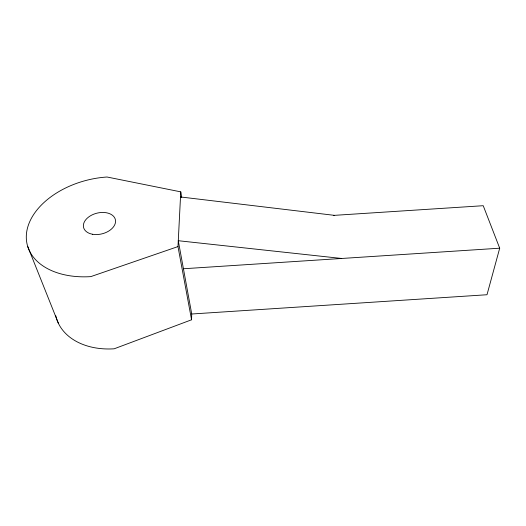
<?xml version="1.0" encoding="UTF-8"?>
<svg xmlns="http://www.w3.org/2000/svg" width="526" height="526" viewBox="0 0 526 526"><rect width="100%" height="100%" fill="white"/><g stroke="black" fill="none" stroke-linecap="round" stroke-linejoin="round"><path stroke-width="0.79" d="M55.795 315.804A66.388 47.84 -16.2 0 0 114.142 348.804L191.563 319.788L191.727 314.002L178.281 240.717L341.69 258.47M177.985 246.582L180.76 191.858L107.048 177.012A73.87 48.122 -14.1 0 0 26.754 231.486A73.87 48.122 -14.1 0 0 90.807 276.617L177.985 246.582L191.563 319.788M333.425 215.41L483.23 205.705L499.7 248.2L486.997 294.738L191.727 314.002M183.429 268.753L499.7 248.2M180.503 196.961L334.358 215.344M27.733 246.51L58.458 323.457M180.76 191.858L181.713 197.52M92.648 234.274A16.372 10.645 -14 0 0 115.503 220.322A16.372 10.645 -14 0 0 90.242 215.923A16.372 10.645 -14 0 0 92.648 234.274"/></g></svg>
